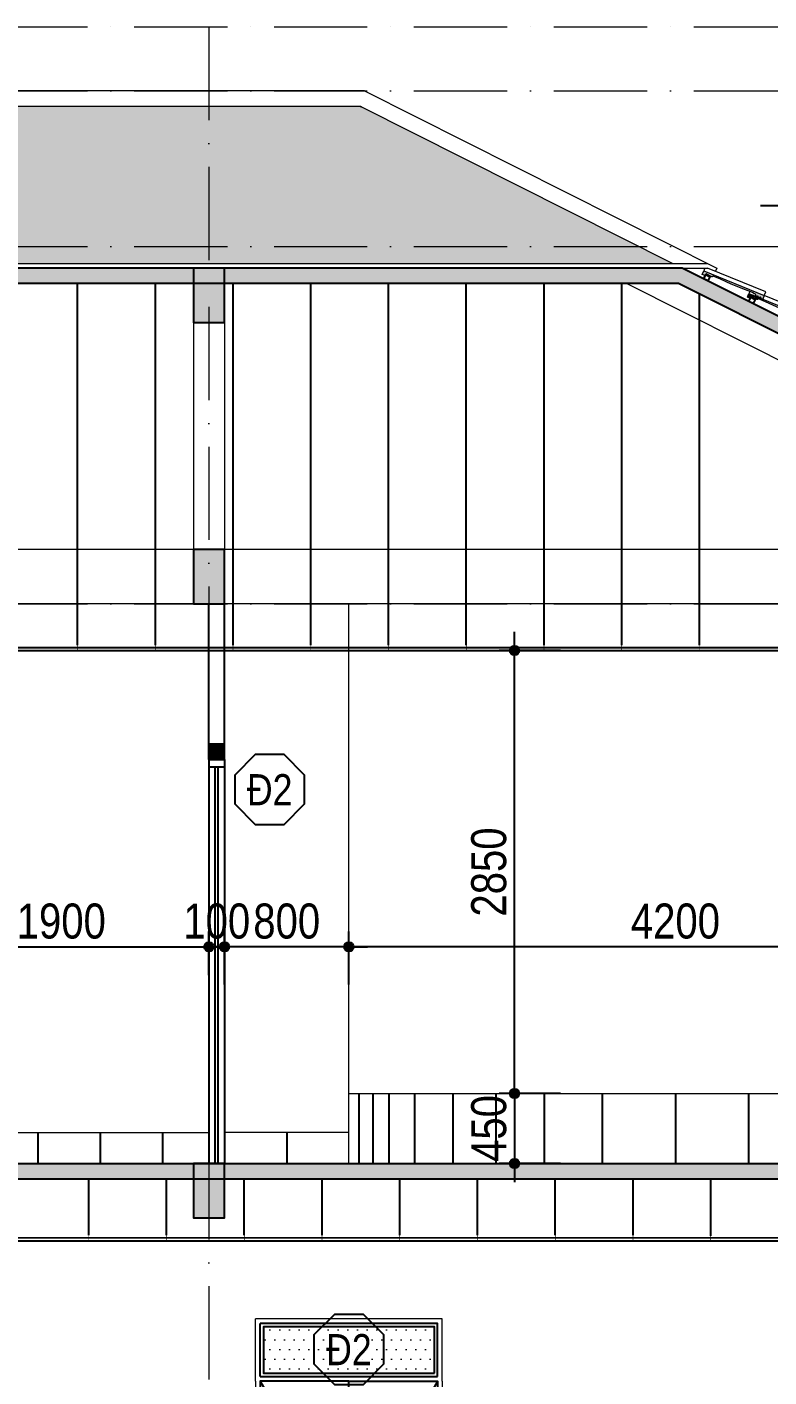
# Model space of a CAD drawing. Extents: x -1107188 to -523840, y 39692 to 514392.
# Drawn here: x -1057648 to -1052876, y 356042 to 364728 of the extents above; entities that cross this region are included whole.
import ezdxf
from ezdxf.enums import TextEntityAlignment as Align

# ---------------------------------------------------------------- set-up
doc = ezdxf.new("R2010")
doc.units = 0
doc.linetypes.add('ACAD_ISO10W100', pattern=[18, 12, -3, 0, -3])
doc.layers.get('DEFPOINTS').update_dxf_attribs({"linetype": 'CONTINUOUS'})
for name, color, linetype in [('daucat', 220, 'CONTINUOUS'), ('DIM', 1, 'CONTINUOUS'), ('DOOR', 20, 'CONTINUOUS'), ('HACH', 8, 'CONTINUOUS'), ('HACTH', 8, 'CONTINUOUS'), ('HATCH', 8, 'CONTINUOUS'), ('HATCHNGOI', 22, 'CONTINUOUS'), ('netthay', 2, 'CONTINUOUS'), ('TAGS', 60, 'CONTINUOUS'), ('TEXT', 7, 'CONTINUOUS'), ('TUONG', 131, 'CONTINUOUS')]:
    doc.layers.add(name, color=color, linetype=linetype)
for name, color, linetype, lineweight in [('kinh', 153, 'CONTINUOUS', 13), ('NET-THAY', 2, 'CONTINUOUS', 13), ('TRUC', 24, 'CONTINUOUS', 0)]:
    doc.layers.add(name, color=color, linetype=linetype, lineweight=lineweight)
doc.styles.add('HEL-CONDENSE', font='')
doc.styles.add('VNI-HELVE-CONDENSEN', font='')
doc.styles.get('HEL-CONDENSE').set_extended_font_data('VNI-Helve-Condense')
doc.styles.get('VNI-HELVE-CONDENSEN').set_extended_font_data('VNI-Helve-Condense')
doc.dimstyles.new('D100', dxfattribs={"dimtxt": 225, "dimasz": 1.2, "dimexe": 100, "dimexo": 0, "dimgap": 50, "dimtad": 1, "dimdec": 0, "dimzin": 13, "dimdsep": 46, "dimtxsty": 'HEL-CONDENSE', "dimblk": 'D50', "dimcen": 0, "dimclrd": 1, "dimclre": 1, "dimclrt": 7, "dimadec": 0, "dimazin": 0, "dimtfac": 1, "dimtdec": 0, "dimtmove": 0, "dimatfit": 3, "dimldrblk": 'D50', "dimfxl": 1, "dimtolj": 1, "dimtzin": 13, "dimarcsym": 0})
pattern_1 = [(50, (-273694.05, -159675.198), (7.17260183, -0.62752135), [0.75, -8.25]), (355, (-273694.05, -159675.198), (-1.38751334, 7.52192134), [0.6, -6.6]), (100.4514, (-273693.452, -159675.25), (5.78509382, 6.89439542), [0.6374019, -7.01142112]), (46.1842, (-273694.05, -159673.198), (10.67241049, -1.65519014), [1.125, -12.375]), (96.6356, (-273693.161, -159673.336), (9.34662706, 9.7411787), [0.95610288, -10.51713]), (351.1842, (-273694.05, -159673.198), (9.34661945, 9.741186), [0.9, -9.9]), (21, (-273693.05, -159673.698), (5.96907052, -4.02618891), [0.75, -8.25]), (326, (-273693.05, -159673.698), (2.43315332, 7.25150045), [0.6, -6.6]), (71.4514, (-273692.5525, -159674.0334), (8.40222629, 3.22530497), [0.6374019, -7.01142112]), (37.5, (-273694.05, -159675.1978), (0.121598553, 3.328938538), [0, -6.52, 0, -6.7, 0, -6.625]), (7.5, (-273694.05, -159675.198), (2.630695374, 3.94411712), [0, -3.82, 0, -6.37, 0, -2.525]), (327.5, (-273696.28, -159675.1978), (5.338224362, -0.225548717), [0, -2.5, 0, -7.8, 0, -10.35]), (317.5, (-273697.28, -159675.198), (5.83186169, 1.00104982), [0, -3.25, 0, -5.18, 0, -7.35])]

# ---------------------------------------------------------------- blocks, each defined once
blk = doc.blocks.new('KH-CUADI')
at = {"layer": 'TAGS'}
blk.add_lwpolyline([(-124, 300), (-300, 124), (-300, -124), (-124, -300), (124, -300), (300, -124), (300, 124), (124, 300)], close=True, dxfattribs=at)
at = {"layer": 'TAGS', "style": 'VNI-HELVE-CONDENSEN'}
blk.add_attdef('D', text='', height=300, dxfattribs=at).set_placement((0, 0), align=Align.MIDDLE)
blk = doc.blocks.new('7')
at = {"layer": 'HATCH', "ltscale": 0.5}
h = blk.add_hatch(dxfattribs=at)
h.set_pattern_fill('ANSI32', color=256, scale=200, angle=45, style=0)
h.set_pattern_definition([(90, (-531059.8, 53674.22), (-75, 1e-14), []), (90, (-531034.8, 53699.22), (-75, 1e-14), [])])
h.paths.add_polyline_path([(-394.9, -1820), (-530, -1820), (-530, -2510), (-100, -2510), (-100, -2402.5)])
h.paths.add_polyline_path([(-100, -1820), (-394.9, -1820), (-100, -2402.5)], flags=17)
h.paths.add_polyline_path([(-670, -1820), (-805.1, -1820), (-1100, -2402.5), (-1100, -2510), (-670, -2510)])
h.paths.add_polyline_path([(-805.1, -1820), (-1100, -1820), (-1100, -2402.5)])
at = {"layer": 'kinh', "ltscale": 0.5}
h = blk.add_hatch(dxfattribs=at)
h.set_pattern_fill('DOTS', color=256, scale=1000, style=0)
h.set_pattern_definition([(0, (45757.98, -347217.66), (31.25, 62.5), [0, -62.5])])
h.paths.add_polyline_path([(-1140, -60), (-1140, -340), (-60, -340), (-60, -60)])
h = blk.add_hatch(dxfattribs=at)
h.set_pattern_fill('DOTS', color=256, scale=1000, style=0)
h.set_pattern_definition([(0, (45757.98, -347190.17), (31.25, 62.5), [0, -62.5])])
h.paths.add_polyline_path([(-1100, -472.5), (-1100, -1652.5), (-700, -1652.5), (-700, -472.5)])
h.paths.add_polyline_path([(-100, -1652.5), (-100, -472.5), (-500, -472.5), (-500, -1652.5)])
at = {"layer": 'DOOR'}
for p, q in [((-650, -1700), (-1120, -1700)), ((-550, -1700), (-80, -1700)), ((-650, -1800), (-1120, -1800)), ((-550, -1800), (-80, -1800))]:
    blk.add_line(p, q, dxfattribs=at)
for points in [[(-30, -370), (-30, -30), (-1170, -30)], [(-1170, -370), (-1170, -30)], [(-1170, -370), (-30, -370)], [(-600, -2600), (-600, -400), (-1170, -400), (-1170, -2600)], [(-600, -2600), (-600, -400), (-30, -400), (-30, -2600)], [(-650, -1700), (-650, -450), (-1120, -450), (-1120, -1700)], [(-550, -1700), (-550, -450), (-80, -450), (-80, -1700)], [(-1120, -1800), (-1120, -2530), (-650, -2530), (-650, -1800)], [(-80, -1800), (-80, -2530), (-550, -2530), (-550, -1800)]]:
    blk.add_lwpolyline(points, dxfattribs=at)
at = {"layer": 'HACTH'}
blk.add_lwpolyline([(-50, -350), (-50, -50), (-1150, -50), (-1150, -350), (-50, -350)], close=True, dxfattribs=at)
for points in [[(-1170, -400), (-600, -1415), (-1200, -2600)], [(-30, -400), (-600, -1415), (0, -2600)]]:
    blk.add_lwpolyline(points, dxfattribs=at)
for radius in [28.7, 7.25]:
    blk.add_circle((-510.6, -1750), radius, dxfattribs=at)
at = {"layer": 'HATCH'}
for p, q in [((-670, -470), (-1100, -470)), ((-1100, -470), (-1100, -1680)), ((-670, -1680), (-670, -470)), ((-530, -1680), (-530, -470)), ((-530, -470), (-100, -470)), ((-100, -470), (-100, -1680)), ((-1100, -1680), (-670, -1680)), ((-100, -1680), (-530, -1680)), ((-1100, -1820), (-1100, -2510)), ((-670, -1820), (-1100, -1820)), ((-670, -2510), (-670, -1820)), ((-530, -2510), (-530, -1820)), ((-530, -1820), (-100, -1820)), ((-100, -1820), (-100, -2510)), ((-1100, -2510), (-670, -2510)), ((-100, -2510), (-530, -2510))]:
    blk.add_line(p, q, dxfattribs=at)
at = {"layer": 'NET-THAY'}
for p, q in [((-1200, -400), (-1200, -2600)), ((0, -400), (0, -2600)), ((-600, -2600), (-1200, -2600)), ((-600, -2600), (0, -2600))]:
    blk.add_line(p, q, dxfattribs=at)
for points in [[(0, -400), (0, 0), (-1200, 0)], [(-1200, -400), (-1200, 0)], [(-505.4, -1750), (-514.7, -1750)]]:
    blk.add_lwpolyline(points, dxfattribs=at)
blk.add_circle((-510.6, -1750), 35.2, dxfattribs=at)
at = {"layer": 'TAGS', "linetype": 'Continuous'}
ref = blk.add_blockref('KH-CUADI', (-600.1, -196.3), dxfattribs=dict(at, xscale=0.75, yscale=0.75, zscale=0.75, rotation=180))
ref.add_attrib('D', 'Ñ2', dxfattribs={"color": 7, "height": 200, "style": 'VNI-HELVE-CONDENSEN'}).set_placement((-600.1, -196.3), align=Align.MIDDLE)
blk = doc.blocks.new('A$C281F37C7')
at = {"layer": 'NET-THAY'}
h = blk.add_hatch(dxfattribs=at)
h.set_pattern_fill('AR-CONC', color=8, style=0)
h.set_pattern_definition(pattern_1)
h.paths.add_polyline_path([(135.5, 88.1), (166.5, 111), (160.7, 118.8), (6.9, 5.3), (18.4, -2), (75.7, 40.3)])
h = blk.add_hatch(dxfattribs=at)
h.set_pattern_fill('AR-CONC', color=8, style=0)
h.set_pattern_definition(pattern_1)
h.paths.add_polyline_path([(212.7, 140.4), (212.8, 140.6), (212.8, 140.9), (212.8, 141.2), (212.8, 142), (214, 142.8), (214.4, 143), (214.7, 143.2), (215.1, 143.3), (215.4, 143.4), (215.8, 143.4), (216.2, 143.3), (216.6, 143.3), (216.9, 143.2), (217.3, 143), (217.6, 142.8), (217.9, 142.6), (223, 136.8), (223.2, 136.6), (223.5, 136.4), (223.8, 136.2), (224.2, 136), (224.5, 135.9), (224.9, 135.8), (225.2, 135.8), (225.6, 135.8), (225.9, 135.8), (226.3, 135.9), (226.6, 136), (227, 136.2), (227.3, 136.4), (241, 146.5), (225.9, 166.9), (160.7, 118.8), (166.5, 111), (175.7, 117.8), (176.5, 118.4), (183.1, 115.9), (183.3, 115.8), (183.6, 115.8), (183.9, 115.8), (184.1, 115.9), (184.4, 116), (184.6, 116.2), (199.5, 128.9), (199.5, 129), (199.5, 129), (202.2, 131.3), (202.2, 131.3), (209.8, 137.8), (209.8, 137.8), (212.3, 140), (212.4, 140.1), (212.4, 140.1), (212.5, 140.2)])
h = blk.add_hatch(dxfattribs=at)
h.set_pattern_fill('AR-CONC', color=8, style=0)
h.set_pattern_definition(pattern_1)
h.paths.add_polyline_path([(11.4, -7.2), (18.4, -2), (6.9, 5.3), (-112, -82.5), (-96.9, -102.9), (-89.3, -97.3), (-89, -97.1), (-88.7, -96.8), (-88.5, -96.5), (-88.3, -96.2), (-88.2, -95.9), (-88.1, -95.5), (-88, -95.2), (-87.2, -89.1), (-87.2, -88.8), (-87.1, -88.4), (-87, -88.1), (-86.8, -87.7), (-86.6, -87.4), (-86.4, -87.1), (-86.1, -86.9), (-85.8, -86.7), (-85.5, -86.5), (-85.1, -86.3), (-84.8, -86.2), (-84.4, -86.2), (-84.1, -86.1), (-83.7, -86.2), (-83.3, -86.2), (-77.8, -87.2), (-77.5, -87.2), (-77.1, -87.2), (-76.8, -87.2), (-76.4, -87.1), (-76.1, -87), (-75.8, -86.8), (-75.5, -86.6), (-75.2, -86.4), (-74.9, -86.1), (-74.7, -85.8), (-74.5, -85.5), (-74.4, -85.2), (-74.3, -84.8), (-74.2, -84.5), (-73.3, -78.6), (-73.2, -78.3), (-73.1, -77.9), (-73, -77.6), (-72.8, -77.3), (-72.6, -77), (-72.3, -76.7), (-72, -76.5), (-71.7, -76.3), (-71.4, -76.2), (-71.1, -76), (-70.7, -75.9), (-70.4, -75.9), (-70, -75.9), (-69.7, -75.9), (-63.8, -76.8), (-63.4, -76.8), (-63.1, -76.8), (-62.7, -76.8), (-62.3, -76.7), (-62, -76.6), (-61.7, -76.4), (-61.4, -76.2), (-61.1, -75.9), (-60.8, -75.7), (-60.6, -75.4), (-60.4, -75), (-60.3, -74.7), (-60.2, -74.3), (-60.1, -74), (-60.1, -73.6), (-60.1, -73.2), (-60.2, -72.9), (-60.9, -70.2), (-61, -69.5), (-61.1, -68.8), (-61.2, -68.1), (-61.2, -67.4), (-61.2, -66.7), (-61.2, -66), (-61.1, -65.3), (-60.9, -64.6), (-60.8, -63.9), (-60.6, -63.2), (-60.3, -62.5), (-60.1, -61.9), (-59.7, -61.3), (-59.4, -60.6), (-59, -60), (-57.7, -58.4), (-57.2, -57.9), (-56.6, -57.4), (-56.1, -57), (-50.4, -52.8), (-50.1, -52.5), (-49.8, -52.3), (-49.6, -51.9), (-49.4, -51.6), (-49.3, -51.2), (-49.2, -50.8), (-49, -49.1), (-48.9, -48.7), (-48.7, -48.3), (-48.6, -48), (-48.3, -47.7), (-48.1, -47.4), (-47.8, -47.1), (-34.7, -37.5)])
blk.add_line((217.4, 178.4), (225.9, 166.9), dxfattribs=at)
blk.add_lwpolyline([(-112, -82.5), (-127.1, -62.1), (133.6, 130.4)], dxfattribs=at)
blk.add_lwpolyline([(-74.9, -86.1), (-74.7, -85.8), (-74.5, -85.5), (-74.4, -85.2), (-74.3, -84.8), (-74.2, -84.5), (-73.3, -78.6), (-73.2, -78.3), (-73.1, -77.9), (-73, -77.6), (-72.8, -77.3), (-72.6, -77), (-72.3, -76.7), (-72, -76.5), (-71.7, -76.3), (-71.4, -76.2), (-71.1, -76), (-70.7, -75.9), (-70.4, -75.9), (-70, -75.9), (-69.7, -75.9), (-63.8, -76.8), (-63.4, -76.8), (-63.1, -76.8), (-62.7, -76.8), (-62.3, -76.7), (-62, -76.6), (-61.7, -76.4), (-61.4, -76.2), (-61.1, -75.9), (-60.8, -75.7), (-60.6, -75.4), (-60.4, -75), (-60.3, -74.7), (-60.2, -74.3), (-60.1, -74), (-60.1, -73.6), (-60.1, -73.2), (-60.2, -72.9), (-60.9, -70.2), (-61, -69.5), (-61.1, -68.8), (-61.2, -68.1), (-61.2, -67.4), (-61.2, -66.7), (-61.2, -66), (-61.1, -65.3), (-60.9, -64.6), (-60.8, -63.9), (-60.6, -63.2), (-60.3, -62.5), (-60.1, -61.9), (-59.7, -61.3), (-59.4, -60.6), (-59, -60), (-57.7, -58.4), (-57.2, -57.9), (-56.6, -57.4), (-56.1, -57), (-50.4, -52.8), (-50.1, -52.5), (-49.8, -52.3), (-49.6, -51.9), (-49.4, -51.6), (-49.3, -51.2), (-49.2, -50.8), (-49, -49.1), (-48.9, -48.7), (-48.7, -48.3), (-48.6, -48), (-48.3, -47.7), (-48.1, -47.4), (-47.8, -47.1), (-34.7, -37.5), (11.4, -7.2), (75.7, 40.3), (135.5, 88.1), (175.7, 117.8), (176.5, 118.4), (183.1, 115.9), (183.3, 115.8), (183.6, 115.8), (183.9, 115.8), (184.1, 115.9), (184.4, 116), (184.6, 116.2), (212.3, 140), (212.5, 140.2), (212.7, 140.4), (212.8, 140.6), (212.8, 140.9), (212.8, 141.2), (212.8, 142), (214, 142.8), (214.4, 143), (214.7, 143.2), (215.1, 143.3), (215.4, 143.4), (215.8, 143.4), (216.2, 143.3), (216.6, 143.3), (216.9, 143.2), (217.3, 143), (217.6, 142.8), (217.9, 142.6), (223, 136.8), (223.2, 136.6), (223.5, 136.4), (223.8, 136.2), (224.2, 136), (224.5, 135.9), (224.9, 135.8), (225.2, 135.8), (225.6, 135.8), (225.9, 135.8), (226.3, 135.9), (226.6, 136), (227, 136.2), (227.3, 136.4), (241, 146.5), (225.9, 166.9), (-112, -82.5), (-96.9, -102.9), (-89.3, -97.3), (-89, -97.1), (-88.7, -96.8), (-88.5, -96.5), (-88.3, -96.2), (-88.2, -95.9), (-88.1, -95.5), (-88, -95.2), (-87.2, -89.1), (-87.2, -88.8), (-87.1, -88.4), (-87, -88.1), (-86.8, -87.7), (-86.6, -87.4), (-86.4, -87.1), (-86.1, -86.9), (-85.8, -86.7), (-85.5, -86.5), (-85.1, -86.3), (-84.8, -86.2), (-84.4, -86.2), (-84.1, -86.1), (-83.7, -86.2), (-83.3, -86.2), (-77.8, -87.2), (-77.5, -87.2), (-77.1, -87.2), (-76.8, -87.2), (-76.4, -87.1), (-76.1, -87), (-75.8, -86.8), (-75.5, -86.6), (-75.2, -86.4)], close=True, dxfattribs=at)
blk = doc.blocks.new('D50')
at = {"layer": 'DIM'}
blk.add_hatch(color=256, dxfattribs=at).paths.add_polyline_path([(25, 0, 1), (-25, 0, 1)])
blk.add_line((25, 0), (100, 0), dxfattribs=at)
blk.add_circle((0, 0), 25, dxfattribs=at)
blk = doc.blocks.new('*D1107')
at = {"layer": 'DEFPOINTS', "color": 0, "linetype": 'Continuous', "transparency": 16777216}
for p in [(-1056478, 358809.4), (-1056478, 358627.9), (-1058378, 358393.2)]:
    blk.add_point(p, dxfattribs=at)
at = {"layer": 'DIM', "color": 1, "linetype": 'Continuous', "lineweight": -2, "transparency": 16777216}
for p, q in [((-1058378, 358393.2), (-1058378, 358909.4)), ((-1056478, 358627.9), (-1056478, 358909.4)), ((-1058376.8, 358809.4), (-1056479.2, 358809.4))]:
    blk.add_line(p, q, dxfattribs=at)
at = {"layer": 'DIM', "color": 1, "linetype": 'Continuous', "lineweight": -2, "transparency": 16777216, "xscale": 1.199999999999999, "yscale": 1.199999999999999, "zscale": 1.199999999999999, "rotation": 180}
blk.add_blockref('D50', (-1058378, 358809.4), dxfattribs=at)
at = {"layer": 'DIM', "color": 1, "linetype": 'Continuous', "lineweight": -2, "transparency": 16777216, "xscale": 1.199999999999999, "yscale": 1.199999999999999, "zscale": 1.199999999999999}
blk.add_blockref('D50', (-1056478, 358809.4), dxfattribs=at)
at = {"layer": 'DIM', "color": 7, "linetype": 'Continuous', "transparency": 16777216, "insert": (-1057428, 358974.3), "char_height": 225, "attachment_point": 5, "style": 'HEL-CONDENSE'}
blk.add_mtext('\\A1;1900', dxfattribs=at)
blk = doc.blocks.new('*D1108')
at = {"layer": 'DEFPOINTS', "color": 0, "linetype": 'Continuous', "transparency": 16777216}
for p in [(-1056378, 358809.4), (-1056478, 358627.9), (-1056378, 358627.9)]:
    blk.add_point(p, dxfattribs=at)
at = {"layer": 'DIM', "color": 1, "linetype": 'Continuous', "lineweight": -2, "transparency": 16777216}
for p, q in [((-1056478, 358627.9), (-1056478, 358909.4)), ((-1056378, 358627.9), (-1056378, 358909.4)), ((-1056479.2, 358809.4), (-1056480.4, 358809.4)), ((-1056478, 358809.4), (-1056378, 358809.4)), ((-1056376.8, 358809.4), (-1056375.6, 358809.4))]:
    blk.add_line(p, q, dxfattribs=at)
at = {"layer": 'DIM', "color": 1, "linetype": 'Continuous', "lineweight": -2, "transparency": 16777216, "xscale": 1.199999999999999, "yscale": 1.199999999999999, "zscale": 1.199999999999999}
blk.add_blockref('D50', (-1056478, 358809.4), dxfattribs=at)
at = {"layer": 'DIM', "color": 1, "linetype": 'Continuous', "lineweight": -2, "transparency": 16777216, "xscale": 1.199999999999999, "yscale": 1.199999999999999, "zscale": 1.199999999999999, "rotation": 180}
blk.add_blockref('D50', (-1056378, 358809.4), dxfattribs=at)
at = {"layer": 'DIM', "color": 7, "linetype": 'Continuous', "transparency": 16777216, "insert": (-1056428, 358974.3), "char_height": 225, "attachment_point": 5, "style": 'HEL-CONDENSE'}
blk.add_mtext('\\A1;100', dxfattribs=at)
blk = doc.blocks.new('*D1328')
at = {"layer": 'DEFPOINTS', "color": 0, "linetype": 'Continuous', "transparency": 16777216}
for p in [(-1055578, 358809.4), (-1055578, 358568.4), (-1051378, 358568.4)]:
    blk.add_point(p, dxfattribs=at)
at = {"layer": 'DIM', "color": 1, "linetype": 'Continuous', "lineweight": -2, "transparency": 16777216}
for p, q in [((-1055578, 358568.4), (-1055578, 358909.4)), ((-1051378, 358568.4), (-1051378, 358909.4)), ((-1051379.2, 358809.4), (-1055576.8, 358809.4))]:
    blk.add_line(p, q, dxfattribs=at)
at = {"layer": 'DIM', "color": 1, "linetype": 'Continuous', "lineweight": -2, "transparency": 16777216, "xscale": 1.199999999999999, "yscale": 1.199999999999999, "zscale": 1.199999999999999, "rotation": 180}
blk.add_blockref('D50', (-1055578, 358809.4), dxfattribs=at)
at = {"layer": 'DIM', "color": 1, "linetype": 'Continuous', "lineweight": -2, "transparency": 16777216, "xscale": 1.199999999999999, "yscale": 1.199999999999999, "zscale": 1.199999999999999}
blk.add_blockref('D50', (-1051378, 358809.4), dxfattribs=at)
at = {"layer": 'DIM', "color": 7, "linetype": 'Continuous', "transparency": 16777216, "insert": (-1053478, 358974.3), "char_height": 225, "attachment_point": 5, "style": 'HEL-CONDENSE'}
blk.add_mtext('\\A1;4200', dxfattribs=at)
blk = doc.blocks.new('*D1329')
at = {"layer": 'DEFPOINTS', "color": 0, "linetype": 'Continuous', "transparency": 16777216}
for p in [(-1056378, 358809.4), (-1056378, 358568.4), (-1055578, 358568.4)]:
    blk.add_point(p, dxfattribs=at)
at = {"layer": 'DIM', "color": 1, "linetype": 'Continuous', "lineweight": -2, "transparency": 16777216}
for p, q in [((-1056378, 358568.4), (-1056378, 358909.4)), ((-1055578, 358568.4), (-1055578, 358909.4)), ((-1055579.2, 358809.4), (-1056376.8, 358809.4))]:
    blk.add_line(p, q, dxfattribs=at)
at = {"layer": 'DIM', "color": 1, "linetype": 'Continuous', "lineweight": -2, "transparency": 16777216, "xscale": 1.199999999999999, "yscale": 1.199999999999999, "zscale": 1.199999999999999, "rotation": 180}
blk.add_blockref('D50', (-1056378, 358809.4), dxfattribs=at)
at = {"layer": 'DIM', "color": 1, "linetype": 'Continuous', "lineweight": -2, "transparency": 16777216, "xscale": 1.199999999999999, "yscale": 1.199999999999999, "zscale": 1.199999999999999}
blk.add_blockref('D50', (-1055578, 358809.4), dxfattribs=at)
at = {"layer": 'DIM', "color": 7, "linetype": 'Continuous', "transparency": 16777216, "insert": (-1055978, 358974.3), "char_height": 225, "attachment_point": 5, "style": 'HEL-CONDENSE'}
blk.add_mtext('\\A1;800', dxfattribs=at)
blk = doc.blocks.new('*D1330')
at = {"layer": 'DEFPOINTS', "color": 0, "linetype": 'Continuous', "transparency": 16777216}
for p in [(-1054217.4, 357866.2), (-1054512.6, 357416.2), (-1054217.4, 357416.2)]:
    blk.add_point(p, dxfattribs=at)
at = {"layer": 'DIM', "color": 1, "linetype": 'Continuous', "lineweight": -2, "transparency": 16777216}
for p, q in [((-1054217.4, 357866.2), (-1054612.6, 357866.2)), ((-1054512.6, 357865), (-1054512.6, 357417.4)), ((-1054217.4, 357416.2), (-1054612.6, 357416.2))]:
    blk.add_line(p, q, dxfattribs=at)
at = {"layer": 'DIM', "color": 1, "linetype": 'Continuous', "lineweight": -2, "transparency": 16777216, "xscale": 1.199999999999999, "yscale": 1.199999999999999, "zscale": 1.199999999999999}
for p, rotation in [((-1054512.6, 357866.2), 90), ((-1054512.6, 357416.2), 270)]:
    blk.add_blockref('D50', p, dxfattribs=dict(at, rotation=rotation))
at = {"layer": 'DIM', "color": 7, "linetype": 'Continuous', "transparency": 16777216, "insert": (-1054677.5, 357641.2), "char_height": 225, "attachment_point": 5, "rotation": 90, "style": 'HEL-CONDENSE'}
blk.add_mtext('\\A1;450', dxfattribs=at)
blk = doc.blocks.new('*D1331')
at = {"layer": 'DEFPOINTS', "color": 0, "linetype": 'Continuous', "transparency": 16777216}
for p in [(-1054512.6, 360716.2), (-1054217.4, 360716.2), (-1054217.4, 357866.2)]:
    blk.add_point(p, dxfattribs=at)
at = {"layer": 'DIM', "color": 1, "linetype": 'Continuous', "lineweight": -2, "transparency": 16777216}
for p, q in [((-1054217.4, 360716.2), (-1054612.6, 360716.2)), ((-1054512.6, 357867.4), (-1054512.6, 360715)), ((-1054217.4, 357866.2), (-1054612.6, 357866.2))]:
    blk.add_line(p, q, dxfattribs=at)
at = {"layer": 'DIM', "color": 1, "linetype": 'Continuous', "lineweight": -2, "transparency": 16777216, "xscale": 1.199999999999999, "yscale": 1.199999999999999, "zscale": 1.199999999999999}
for p, rotation in [((-1054512.6, 360716.2), 90), ((-1054512.6, 357866.2), 270)]:
    blk.add_blockref('D50', p, dxfattribs=dict(at, rotation=rotation))
at = {"layer": 'DIM', "color": 7, "linetype": 'Continuous', "transparency": 16777216, "insert": (-1054677.5, 359291.2), "char_height": 225, "attachment_point": 5, "rotation": 90, "style": 'HEL-CONDENSE'}
blk.add_mtext('\\A1;2850', dxfattribs=at)

msp = doc.modelspace()

# ---------------------------------------------------------------- hatches: boundary and pattern name
at = {"layer": 'HATCHNGOI'}
h = msp.add_hatch(dxfattribs=at)
h.set_pattern_fill('AR-RSHKE', color=34, scale=15, angle=180, style=0)
h.set_pattern_definition([(180, (-2126760.25, 463281.7), (-382.5, -180), [90, -75, 105, -45, 135, -60]), (180, (-2126850.25, 463274.2), (-382.5, -180), [75, -285, 60, -90]), (180, (-2127030.25, 463292.94), (-382.5, -180), [45, -465]), (270, (-2126760.25, 463281.69), (127.5, -180), [172.5, -547.5]), (270, (-2126850.25, 463281.69), (127.5, -180), [168.75, -551.25]), (270, (-2126925.25, 463281.69), (127.5, -180), [157.5, -562.5]), (270, (-2127030.25, 463292.94), (127.5, -180), [172.5, -547.5]), (270, (-2127075.25, 463292.94), (127.5, -180), [172.5, -547.5]), (270, (-2127210.25, 463281.69), (127.5, -180), [165, -555])])
h.paths.add_polyline_path([(-1055491.775, 364210.832, 0.1169302), (-1055514.223, 364216.155), (-1078453.728, 364216.155), (-1080462.142, 363207.025), (-1053493.953, 363207.025)])
at = {"layer": 'NET-THAY'}
h = msp.add_hatch(dxfattribs=at)
h.set_pattern_fill('AR-CONC', color=8, style=0)
h.set_pattern_definition([(50, (-2126760.246, 463281.691), (7.172601826, -0.62752135), [0.75, -8.25]), (355, (-2126760.246, 463281.691), (-1.387513336, 7.521921337), [0.6, -6.6]), (100.4514, (-2126759.6485, 463281.639), (5.785093817, 6.89439542), [0.6374019, -7.01142112]), (46.1842, (-2126760.246, 463283.691), (10.672410486, -1.65519014), [1.125, -12.375]), (96.6356, (-2126759.357, 463283.553), (9.34662706, 9.74117871), [0.95610288, -10.51713]), (351.1842, (-2126760.246, 463283.691), (9.34661945, 9.74118601), [0.9, -9.9]), (21, (-2126759.246, 463283.191), (5.96907052, -4.026188907), [0.75, -8.25]), (326, (-2126759.246, 463283.191), (2.43315332, 7.25150045), [0.6, -6.6]), (71.4514, (-2126758.749, 463282.8555), (8.402226286, 3.225304967), [0.6374019, -7.01142112]), (37.5, (-2126760.2462, 463281.691), (0.121598553, 3.3289385383), [0, -6.52, 0, -6.7, 0, -6.625]), (7.5, (-2126760.2462, 463281.691), (2.630695374, 3.944117119), [0, -3.82, 0, -6.37, 0, -2.525]), (327.5, (-2126762.4762, 463281.691), (5.338224362, -0.2255487173), [0, -2.5, 0, -7.8, 0, -10.35]), (317.5, (-2126763.476, 463281.691), (5.831861693, 1.001049823), [0, -3.25, 0, -5.18, 0, -7.35])])
h.paths.add_polyline_path([(-1053295.519, 363159.455), (-1053305.181, 363135.964), (-1053289.44, 363129.49), (-1053289.095, 363129.371), (-1053288.739, 363129.291), (-1053288.376, 363129.253), (-1053288.011, 363129.257), (-1053287.649, 363129.301), (-1053287.294, 363129.387), (-1053286.952, 363129.513), (-1053286.626, 363129.677), (-1053286.32, 363129.877), (-1053286.04, 363130.11), (-1053285.787, 363130.374), (-1053285.567, 363130.665), (-1053285.381, 363130.979), (-1053281.781, 363137.887), (-1053281.221, 363138.459), (-1053280.574, 363138.863), (-1053279.851, 363139.104), (-1053279.09, 363139.167), (-1053278.4, 363139.06), (-1053276.765, 363138.495), (-1053276.608, 363137.656), (-1053276.532, 363137.39), (-1053276.409, 363137.143), (-1053276.242, 363136.922), (-1053276.038, 363136.736), (-1053275.803, 363136.591), (-1053243.096, 363120.262), (-1053242.848, 363120.164), (-1053242.586, 363120.112), (-1053242.32, 363120.107), (-1053242.057, 363120.15), (-1053241.805, 363120.238), (-1053241.573, 363120.37), (-1053235.815, 363124.349), (-1053234.887, 363124.028), (-1053188.646, 363105.009), (-1053119.084, 363073.154), (-1053045.098, 363042.723), (-1052993.091, 363024.576), (-1052977.776, 363018.277), (-1052977.175, 363017.877), (-1052976.654, 363017.286), (-1052976.391, 363016.757), (-1052975.715, 363015.135), (-1052975.54, 363014.784), (-1052975.321, 363014.458), (-1052975.062, 363014.164), (-1052974.766, 363013.905), (-1052974.439, 363013.688), (-1052974.087, 363013.516), (-1052967.576, 363010.838), (-1052966.927, 363010.549), (-1052966.294, 363010.225), (-1052965.681, 363009.865), (-1052963.976, 363008.59), (-1052963.458, 363008.103), (-1052962.968, 363007.589), (-1052962.507, 363007.047), (-1052962.078, 363006.481), (-1052961.681, 363005.892), (-1052961.317, 363005.281), (-1052960.988, 363004.651), (-1052960.695, 363004.004), (-1052960.439, 363003.341), (-1052960.22, 363002.665), (-1052960.039, 363001.978), (-1052959.897, 363001.281), (-1052959.794, 363000.578), (-1052959.731, 362999.871), (-1052959.707, 362999.16), (-1052959.693, 362996.422), (-1052959.669, 362996.054), (-1052959.604, 362995.691), (-1052959.497, 362995.338), (-1052959.35, 362994.999), (-1052959.166, 362994.68), (-1052959.125, 362994.625), (-1052955.898, 362993.298), (-1052955.608, 362993.364), (-1052955.26, 362993.486), (-1052949.551, 362995.868), (-1052948.909, 362996.017), (-1052948.189, 362996.018), (-1052947.486, 362995.86), (-1052946.837, 362995.549), (-1052946.273, 362995.102), (-1052945.822, 362994.54), (-1052945.587, 362994.054), (-1052943.299, 362988.566), (-1052943.142, 362988.242), (-1052942.979, 362987.984), (-1052939.749, 362986.656), (-1052939.442, 362986.728), (-1052939.103, 362986.849), (-1052934.014, 362989.108), (-1052933.508, 362989.329), (-1052932.783, 362989.462), (-1052932.048, 362989.427), (-1052931.339, 362989.225), (-1052930.695, 362988.867), (-1052930.15, 362988.372), (-1052929.731, 362987.766), (-1052929.529, 362987.252), (-1052927.31, 362981.57), (-1052927.292, 362981.532), (-1052916.403, 362977.054), (-1052907.092, 362999.692)])
at = {"layer": 'TUONG'}
h = msp.add_hatch(color=4, dxfattribs=at)
h.paths.add_polyline_path([(-1056578.048, 363177.025), (-1059378.048, 363177.025), (-1059378.048, 363077.025), (-1056578.048, 363077.025)])
h.paths.add_polyline_path([(-1059578.048, 363177.025), (-1062478.048, 363177.025), (-1062478.048, 363077.025), (-1059578.048, 363077.025)])
h.paths.add_polyline_path([(-1062478.048, 363177.025), (-1064878.048, 363177.025), (-1064878.048, 363077.025), (-1062478.048, 363077.025)])
h = msp.add_hatch(color=4, dxfattribs=at)
h.paths.add_polyline_path([(-1050378.048, 361641.435), (-1050404.854, 361654.904), (-1050478.048, 361691.68), (-1050478.048, 361366.155), (-1050378.048, 361366.155)])
h.paths.add_polyline_path([(-1053457.956, 363077.025), (-1050478.048, 361579.767), (-1050478.048, 361691.68), (-1053434.246, 363177.025), (-1056378.048, 363177.025), (-1056378.048, 363077.025)])
for points in [[(-1056378.048, 360116.155), (-1056478.048, 360116.155), (-1056478.048, 360016.155), (-1056378.048, 360016.155)], [(-1083578.048, 357416.155), (-1050378.048, 357416.155), (-1050378.048, 357316.155), (-1083578.048, 357316.155)]]:
    msp.add_hatch(color=256, dxfattribs=at).paths.add_polyline_path(points)

# ---------------------------------------------------------------- linework, layer by layer
at = {"layer": 'daucat', "const_width": 4}
for points in [[(-1057323.048, 360816.155), (-1057323.048, 360716.155), (-1057353.048, 360716.155)], [(-1057323.048, 360816.155), (-1057323.048, 360716.155), (-1057293.048, 360716.155)], [(-1056823.048, 360816.155), (-1056823.048, 360716.155), (-1056853.048, 360716.155)], [(-1056823.048, 360816.155), (-1056823.048, 360716.155), (-1056793.048, 360716.155)], [(-1056323.048, 360816.155), (-1056323.048, 360716.155), (-1056353.048, 360716.155)], [(-1056323.048, 360816.155), (-1056323.048, 360716.155), (-1056293.048, 360716.155)], [(-1055823.048, 360816.155), (-1055823.048, 360716.155), (-1055853.048, 360716.155)], [(-1055823.048, 360816.155), (-1055823.048, 360716.155), (-1055793.048, 360716.155)], [(-1055323.048, 360816.155), (-1055323.048, 360716.155), (-1055353.048, 360716.155)], [(-1055323.048, 360816.155), (-1055323.048, 360716.155), (-1055293.048, 360716.155)], [(-1054823.048, 360816.155), (-1054823.048, 360716.155), (-1054853.048, 360716.155)], [(-1054823.048, 360816.155), (-1054823.048, 360716.155), (-1054793.048, 360716.155)], [(-1054323.048, 360816.155), (-1054323.048, 360716.155), (-1054353.048, 360716.155)], [(-1054323.048, 360816.155), (-1054323.048, 360716.155), (-1054293.048, 360716.155)], [(-1053823.048, 360816.155), (-1053823.048, 360716.155), (-1053853.048, 360716.155)], [(-1053823.048, 360816.155), (-1053823.048, 360716.155), (-1053793.048, 360716.155)], [(-1053323.048, 360816.155), (-1053323.048, 360716.155), (-1053353.048, 360716.155)], [(-1053323.048, 360816.155), (-1053323.048, 360716.155), (-1053293.048, 360716.155)], [(-1057250.802, 357020.341), (-1057250.802, 356920.341), (-1057280.802, 356920.341)], [(-1057250.802, 357020.341), (-1057250.802, 356920.341), (-1057220.802, 356920.341)], [(-1056750.802, 357020.341), (-1056750.802, 356920.341), (-1056780.802, 356920.341)], [(-1056750.802, 357020.341), (-1056750.802, 356920.341), (-1056720.802, 356920.341)], [(-1056250.802, 357020.341), (-1056250.802, 356920.341), (-1056280.802, 356920.341)], [(-1056250.802, 357020.341), (-1056250.802, 356920.341), (-1056220.802, 356920.341)], [(-1055750.802, 357020.341), (-1055750.802, 356920.341), (-1055780.802, 356920.341)], [(-1055750.802, 357020.341), (-1055750.802, 356920.341), (-1055720.802, 356920.341)], [(-1055250.802, 357020.341), (-1055250.802, 356920.341), (-1055280.802, 356920.341)], [(-1055250.802, 357020.341), (-1055250.802, 356920.341), (-1055220.802, 356920.341)], [(-1054750.802, 357020.341), (-1054750.802, 356920.341), (-1054780.802, 356920.341)], [(-1054750.802, 357020.341), (-1054750.802, 356920.341), (-1054720.802, 356920.341)], [(-1054250.802, 357020.341), (-1054250.802, 356920.341), (-1054280.802, 356920.341)], [(-1054250.802, 357020.341), (-1054250.802, 356920.341), (-1054220.802, 356920.341)], [(-1053750.802, 357020.341), (-1053750.802, 356920.341), (-1053780.802, 356920.341)], [(-1053750.802, 357020.341), (-1053750.802, 356920.341), (-1053720.802, 356920.341)], [(-1053250.799, 357016.492), (-1053250.799, 356916.492), (-1053280.799, 356916.492)], [(-1053250.799, 357016.492), (-1053250.799, 356916.492), (-1053220.799, 356916.492)]]:
    msp.add_lwpolyline(points, dxfattribs=at)
at = {"layer": 'DOOR'}
for p, q in [((-1056478.048, 360016.155), (-1056478.048, 357416.155)), ((-1056378.048, 360016.155), (-1056378.048, 357416.155)), ((-1056378.048, 359966.155), (-1056478.048, 359966.155)), ((-1057578.052, 357616.155), (-1057578.052, 357416.155)), ((-1057578.052, 357616.155), (-1057578.052, 357416.155)), ((-1057178.052, 357616.155), (-1057178.052, 357416.155)), ((-1056778.052, 357616.155), (-1056778.052, 357416.155)), ((-1056378.052, 357616.155), (-1056378.052, 357416.155)), ((-1055978.052, 357616.155), (-1055978.052, 357416.155)), ((-1050578.045, 356936.155), (-1083378.045, 356940.341))]:
    msp.add_line(p, q, dxfattribs=at)
at = {"layer": 'DOOR', "color": 251}
for p, q in [((-1056438.048, 357416.155), (-1056438.048, 359966.155)), ((-1056418.048, 357416.155), (-1056418.048, 359966.155))]:
    msp.add_line(p, q, dxfattribs=at)
at = {"layer": 'DOOR', "linetype": 'Continuous'}
msp.add_line((-1050578.048, 356916.155), (-1083378.048, 356920.341), dxfattribs=at)
at = {"layer": 'DOOR'}
for points in [[(-1083378.048, 360736.155), (-1050578.048, 360736.155)], [(-1083378.048, 360716.155), (-1050578.048, 360716.155)]]:
    msp.add_lwpolyline(points, dxfattribs=at)
at = {"layer": 'HACH'}
for p, q in [((-1055514.174, 357866.155), (-1055514.174, 357416.155)), ((-1055423.324, 357866.155), (-1055423.324, 357416.155)), ((-1055321.785, 357866.155), (-1055321.785, 357416.155)), ((-1055156.117, 357866.155), (-1055156.117, 357416.155)), ((-1054910.285, 357866.155), (-1054910.285, 357416.155)), ((-1054632.387, 357866.155), (-1054632.387, 357416.155)), ((-1054322.427, 357866.155), (-1054322.427, 357416.155)), ((-1053948.335, 357866.155), (-1053948.335, 357416.155)), ((-1053478.048, 357866.155), (-1053478.048, 357416.155)), ((-1053007.761, 357866.155), (-1053007.761, 357416.155))]:
    msp.add_line(p, q, dxfattribs=at)
for points in [[(-1057323.048, 360749.745), (-1057323.048, 363077.025)], [(-1056823.048, 360749.745), (-1056823.048, 363077.025)], [(-1056323.048, 360749.745), (-1056323.048, 363077.025)], [(-1055823.048, 360749.745), (-1055823.048, 363077.025)], [(-1055323.048, 360749.745), (-1055323.048, 363077.025)], [(-1054823.048, 360749.745), (-1054823.048, 363077.025)], [(-1054323.048, 360749.745), (-1054323.048, 363077.025)], [(-1053823.048, 360749.745), (-1053823.048, 363077.025)], [(-1053323.048, 360749.745), (-1053323.048, 363009.24)], [(-1057250.802, 356953.931), (-1057250.802, 357320.341)], [(-1056750.802, 356953.931), (-1056750.802, 357320.341)], [(-1056250.802, 356953.931), (-1056250.802, 357320.341)], [(-1055750.802, 356953.931), (-1055750.802, 357320.341)], [(-1055250.802, 356953.931), (-1055250.802, 357320.341)], [(-1054750.802, 356953.931), (-1054750.802, 357320.341)], [(-1054250.802, 356953.931), (-1054250.802, 357320.341)], [(-1053750.802, 356953.931), (-1053750.802, 357320.341)], [(-1053250.799, 356950.082), (-1053250.799, 357316.492)]]:
    msp.add_lwpolyline(points, dxfattribs=at)
at = {"layer": 'NET-THAY'}
for p, q in [((-1055478.658, 364316.155), (-1078477.438, 364316.155)), ((-1055478.658, 364316.155), (-1053211.511, 363177.025)), ((-1055502.368, 364216.155), (-1078453.728, 364216.155)), ((-1055502.368, 364216.155), (-1053493.953, 363207.025)), ((-1080684.877, 363207.025), (-1053271.218, 363207.025)), ((-1053434.246, 363177.025), (-1053271.463, 363177.025)), ((-1053290.115, 363172.594), (-1053295.519, 363159.455)), ((-1053211.511, 363177.025), (-1053220.186, 363155.934)), ((-1050578.048, 361462.142), (-1053792.058, 363077.025)), ((-1056578.048, 362827.025), (-1056578.048, 361366.155)), ((-1056378.048, 362827.025), (-1056378.048, 361366.155)), ((-1050478.048, 361366.155), (-1083478.048, 361366.155)), ((-1050578.048, 361016.155), (-1083378.048, 361016.155)), ((-1055578.048, 357866.155), (-1055578.048, 361016.155)), ((-1058378.048, 357616.155), (-1056478.048, 357616.155)), ((-1055578.048, 357616.155), (-1056378.048, 357616.155))]:
    msp.add_line(p, q, dxfattribs=at)
msp.add_lwpolyline([(-1052942.187, 362987.181), (-1052942.469, 362987.404), (-1052942.725, 362987.658), (-1052942.95, 362987.938), (-1052943.142, 362988.242), (-1052943.299, 362988.566), (-1052945.587, 362994.054), (-1052945.744, 362994.377), (-1052945.935, 362994.681), (-1052946.16, 362994.961), (-1052946.414, 362995.214), (-1052946.695, 362995.437), (-1052947, 362995.627), (-1052947.323, 362995.782), (-1052947.662, 362995.9), (-1052948.013, 362995.979), (-1052948.369, 362996.018), (-1052948.728, 362996.017), (-1052949.085, 362995.976), (-1052949.434, 362995.895), (-1052949.773, 362995.776), (-1052955.26, 362993.486), (-1052955.608, 362993.364), (-1052955.968, 362993.283), (-1052956.335, 362993.243), (-1052956.704, 362993.246), (-1052957.07, 362993.292), (-1052957.428, 362993.379), (-1052957.774, 362993.507), (-1052958.103, 362993.674), (-1052958.411, 362993.878), (-1052958.693, 362994.116), (-1052958.946, 362994.384), (-1052959.166, 362994.68), (-1052959.35, 362994.999), (-1052959.497, 362995.338), (-1052959.604, 362995.691), (-1052959.669, 362996.054), (-1052959.693, 362996.422), (-1052959.707, 362999.16), (-1052959.731, 362999.871), (-1052959.794, 363000.578), (-1052959.897, 363001.281), (-1052960.039, 363001.978), (-1052960.22, 363002.665), (-1052960.439, 363003.341), (-1052960.695, 363004.004), (-1052960.988, 363004.651), (-1052961.317, 363005.281), (-1052961.681, 363005.892), (-1052962.078, 363006.481), (-1052962.507, 363007.047), (-1052962.968, 363007.589), (-1052963.458, 363008.103), (-1052963.976, 363008.59), (-1052965.681, 363009.865), (-1052966.294, 363010.225), (-1052966.927, 363010.549), (-1052967.576, 363010.838), (-1052974.087, 363013.516), (-1052974.439, 363013.688), (-1052974.766, 363013.905), (-1052975.062, 363014.164), (-1052975.321, 363014.458), (-1052975.54, 363014.784), (-1052975.715, 363015.135), (-1052976.391, 363016.757), (-1052976.566, 363017.109), (-1052976.784, 363017.434), (-1052977.044, 363017.729), (-1052977.34, 363017.987), (-1052977.666, 363018.204), (-1052978.019, 363018.377), (-1052993.091, 363024.576), (-1053045.098, 363042.723), (-1053119.084, 363073.154), (-1053188.646, 363105.009), (-1053234.887, 363124.028), (-1053235.815, 363124.349), (-1053241.573, 363120.37), (-1053241.805, 363120.238), (-1053242.057, 363120.15), (-1053242.32, 363120.107), (-1053242.586, 363120.112), (-1053242.848, 363120.164), (-1053243.096, 363120.262), (-1053275.803, 363136.591), (-1053276.038, 363136.736), (-1053276.242, 363136.922), (-1053276.409, 363137.143), (-1053276.532, 363137.39), (-1053276.608, 363137.656), (-1053276.765, 363138.495), (-1053278.16, 363138.977), (-1053278.526, 363139.079), (-1053278.901, 363139.138), (-1053279.281, 363139.151), (-1053279.66, 363139.12), (-1053280.032, 363139.044), (-1053280.393, 363138.924), (-1053280.737, 363138.762), (-1053281.059, 363138.56), (-1053281.355, 363138.322), (-1053281.621, 363138.051), (-1053281.853, 363137.749), (-1053285.381, 363130.979), (-1053285.567, 363130.665), (-1053285.787, 363130.374), (-1053286.04, 363130.11), (-1053286.32, 363129.877), (-1053286.626, 363129.677), (-1053286.952, 363129.513), (-1053287.294, 363129.387), (-1053287.649, 363129.301), (-1053288.011, 363129.257), (-1053288.376, 363129.253), (-1053288.739, 363129.291), (-1053289.095, 363129.371), (-1053289.44, 363129.49), (-1053305.181, 363135.964), (-1053295.519, 363159.455), (-1052907.092, 362999.692), (-1052916.753, 362976.202), (-1052925.567, 362979.827), (-1052925.893, 362979.983), (-1052926.199, 362980.175), (-1052926.482, 362980.4), (-1052926.737, 362980.655), (-1052926.962, 362980.938), (-1052927.154, 362981.244), (-1052927.31, 362981.57), (-1052929.529, 362987.252), (-1052929.663, 362987.594), (-1052929.836, 362987.918), (-1052930.045, 362988.22), (-1052930.286, 362988.496), (-1052930.558, 362988.743), (-1052930.857, 362988.957), (-1052931.178, 362989.135), (-1052931.517, 362989.275), (-1052931.87, 362989.376), (-1052932.232, 362989.435), (-1052932.599, 362989.453), (-1052932.965, 362989.429), (-1052933.326, 362989.362), (-1052933.677, 362989.255), (-1052934.014, 362989.108), (-1052939.103, 362986.849), (-1052939.442, 362986.728), (-1052939.792, 362986.646), (-1052940.149, 362986.604), (-1052940.509, 362986.602), (-1052940.867, 362986.64), (-1052941.218, 362986.719), (-1052941.558, 362986.836), (-1052941.882, 362986.991)], close=True, dxfattribs=at)
for points in [[(-1052907.092, 362999.692), (-1052897.43, 363023.183), (-1053271.463, 363177.025)], [(-1055578.048, 357416.155), (-1055578.048, 357866.155), (-1051378.048, 357866.155), (-1051378.048, 357416.155)]]:
    msp.add_lwpolyline(points, dxfattribs=at)
msp.add_arc((-1055514.223, 364166.155), 50, 63.3227143, 90, dxfattribs=at)
at = {"layer": 'TEXT'}
msp.add_lwpolyline([(-1052930.718, 363578.623), (-1050055.369, 363578.623), (-1050055.369, 362323.301)], dxfattribs=at)
at = {"layer": 'TRUC', "linetype": 'ACAD_ISO10W100', "ltscale": 50}
msp.add_line((-1085763.032, 357416.155), (-1048568.312, 357416.155), dxfattribs=at)
for points in [[(-1085763.032, 364727.721), (-1048568.312, 364727.721)], [(-1056478.048, 364727.721), (-1056478.048, 350666.155)], [(-1056478.048, 364727.721), (-1056478.048, 350666.155)], [(-1085763.032, 364316.155), (-1048568.312, 364316.155)], [(-1085763.032, 363316.155), (-1048568.312, 363316.155)], [(-1085763.032, 361016.155), (-1048568.312, 361016.155)]]:
    msp.add_lwpolyline(points, dxfattribs=at)
msp.add_lwpolyline([(-1085763.032, 364727.721), (-1048568.312, 364727.721), (-1048568.312, 350666.155), (-1085763.032, 350666.155)], close=True, dxfattribs=at)
at = {"layer": 'TUONG', "color": 4}
for p, q in [((-1053434.246, 363177.025), (-1080521.85, 363177.025)), ((-1050378.048, 361641.435), (-1053434.246, 363177.025)), ((-1053457.956, 363077.025), (-1080498.14, 363077.025)), ((-1053849.264, 363077.025), (-1057432.175, 363077.025)), ((-1050478.048, 361579.767), (-1053457.956, 363077.025)), ((-1056578.048, 363027.025), (-1056578.048, 362827.025)), ((-1056578.048, 361216.155), (-1056578.048, 361016.155)), ((-1056578.048, 357266.155), (-1056578.048, 357066.155))]:
    msp.add_line(p, q, dxfattribs=at)
at = {"layer": 'TUONG'}
for p, q in [((-1056478.048, 360016.155), (-1056478.048, 361016.155)), ((-1056378.048, 360016.155), (-1056378.048, 361016.155)), ((-1056478.048, 360116.155), (-1056378.048, 360116.155)), ((-1056478.048, 360016.155), (-1056378.048, 360016.155)), ((-1083578.048, 357416.155), (-1050378.048, 357416.155)), ((-1050378.048, 357316.155), (-1083578.048, 357316.155))]:
    msp.add_line(p, q, dxfattribs=at)
at = {"layer": 'TUONG', "color": 4}
for points in [[(-1056378.048, 363177.025), (-1056578.048, 363177.025), (-1056578.048, 362827.025), (-1056378.048, 362827.025)], [(-1056378.048, 361366.155), (-1056578.048, 361366.155), (-1056578.048, 361016.155), (-1056378.048, 361016.155)], [(-1056378.048, 357416.155), (-1056578.048, 357416.155), (-1056578.048, 357066.155), (-1056378.048, 357066.155)]]:
    msp.add_lwpolyline(points, close=True, dxfattribs=at)
at = {"layer": 'TUONG'}
for points in [[(-1053269.349, 363094.172), (-1053296.156, 363107.641), (-1053282.687, 363134.448), (-1053255.88, 363120.979)], [(-1052978.944, 362948.258), (-1053005.75, 362961.727), (-1052992.281, 362988.534), (-1052965.475, 362975.065)]]:
    msp.add_lwpolyline(points, close=True, dxfattribs=at)
for points in [[(-1056378.048, 362827.025), (-1056578.048, 362827.025), (-1056378.048, 363177.025), (-1056578.048, 363177.025)], [(-1056378.048, 361016.155), (-1056578.048, 361016.155), (-1056378.048, 361366.155), (-1056578.048, 361366.155)], [(-1056378.048, 357066.155), (-1056578.048, 357066.155), (-1056378.048, 357416.155), (-1056578.048, 357416.155)]]:
    msp.add_trace(points, dxfattribs=at)

# ---------------------------------------------------------------- block references
at = {"layer": 'DOOR'}
msp.add_blockref('7', (-1054978.048, 356416.155), dxfattribs=at)
at = {"layer": 'netthay', "color": 8, "xscale": -1, "rotation": 14.07717215095946}
msp.add_blockref('A$C281F37C7', (-1052745.41, 362906.561), dxfattribs=at)
at = {"layer": 'TAGS', "linetype": 'Continuous'}
ref = msp.add_blockref('KH-CUADI', (-1056087.645, 359822.309), dxfattribs=dict(at, xscale=0.75, yscale=0.75, zscale=0.75, rotation=180))
ref.add_attrib('D', 'Ñ2', dxfattribs={"color": 7, "height": 200, "style": 'VNI-HELVE-CONDENSEN'}).set_placement((-1056087.645, 359822.309), align=Align.MIDDLE)

# ---------------------------------------------------------------- dimensions: what is measured, and where the dimension line sits
at = {"layer": 'DIM', "linetype": 'Continuous'}
dim = msp.add_linear_dim(base=(-1054512.618, 360716.155), p1=(-1054217.45, 357866.155), p2=(-1054217.45, 360716.155), angle=90, dimstyle='D100', dxfattribs=at)
dim.commit()
dim.dimension.update_dxf_attribs({"geometry": '*D1331', "text_midpoint": (-1054677.518, 359291.155)})
dim = msp.add_linear_dim(base=(-1056478.048, 358809.421), p1=(-1058378.048, 358393.166), p2=(-1056478.048, 358627.919), dimstyle='D100', override={"dimtmove": 1}, dxfattribs=at)
dim.commit()
dim.dimension.update_dxf_attribs({"geometry": '*D1107', "text_midpoint": (-1057428.048, 358974.321)})
dim = msp.add_linear_dim(base=(-1056378.048, 358809.421), p1=(-1056478.048, 358627.919), p2=(-1056378.048, 358627.919), dimstyle='D100', override={"dimtmove": 1}, dxfattribs=at)
dim.commit()
dim.dimension.update_dxf_attribs({"geometry": '*D1108', "text_midpoint": (-1056428.048, 358809.421), "dimtype": 160})
for base, p1, p2, picture, middle in [((-1056378.048, 358809.421), (-1055578.048, 358568.363), (-1056378.048, 358568.363), '*D1329', (-1055978.048, 358974.321)), ((-1055578.048, 358809.421), (-1051378.048, 358568.363), (-1055578.048, 358568.363), '*D1328', (-1053478.048, 358974.321))]:
    dim = msp.add_linear_dim(base=base, p1=p1, p2=p2, dimstyle='D100', dxfattribs=at)
    dim.commit()
    dim.dimension.update_dxf_attribs({"geometry": picture, "text_midpoint": middle})
dim = msp.add_linear_dim(base=(-1054512.618, 357416.155), p1=(-1054217.45, 357866.155), p2=(-1054217.45, 357416.155), angle=90, dimstyle='D100', dxfattribs=at)
dim.commit()
dim.dimension.update_dxf_attribs({"geometry": '*D1330', "text_midpoint": (-1054512.618, 357641.155), "dimtype": 160})

doc.saveas('drawing.dxf')
